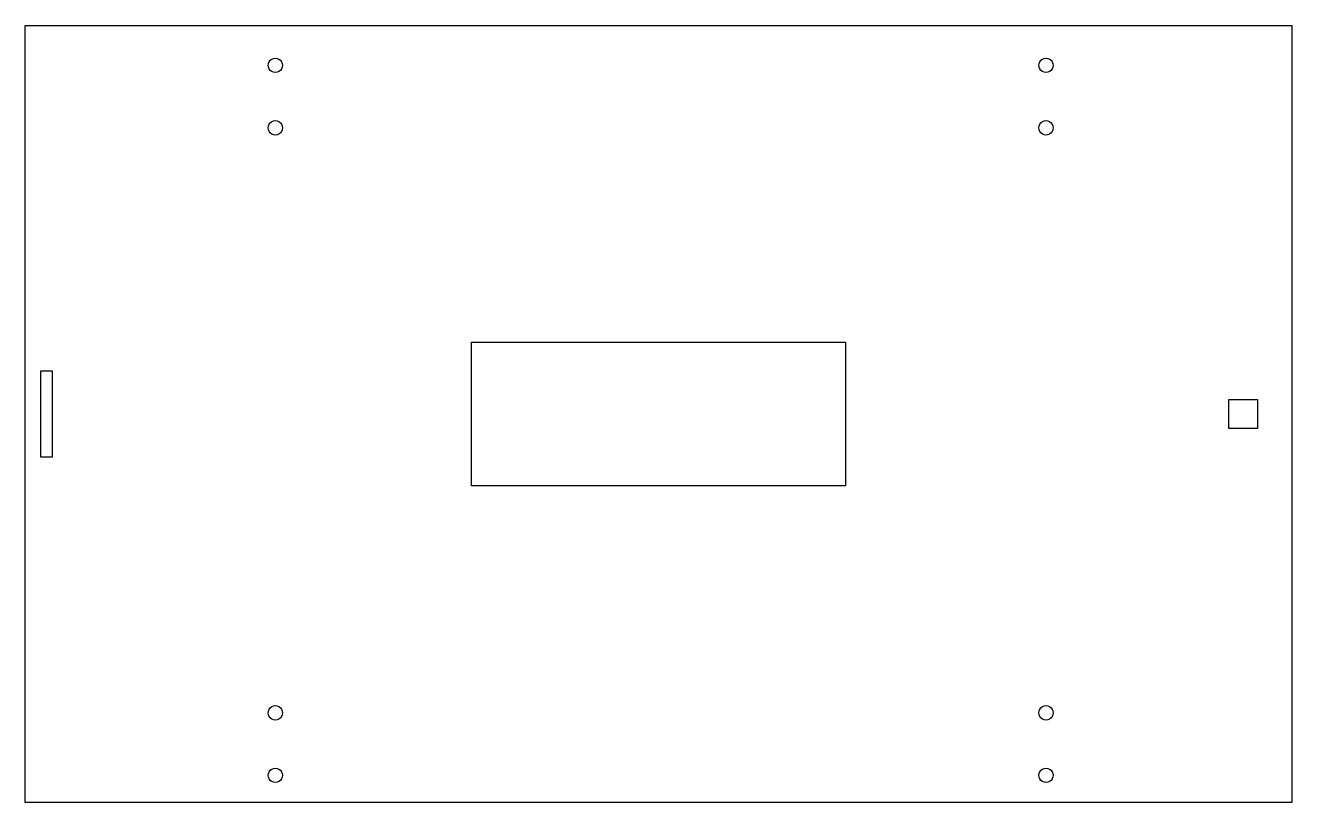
# Model space of a CAD drawing. Extents: x 0 to 440, y 0 to 270.
import ezdxf

# ---------------------------------------------------------------- set-up
doc = ezdxf.new("R2010")
doc.units = 0
doc.layers.add('Layer_1', color=7, linetype='CONTINUOUS')

msp = doc.modelspace()

# ---------------------------------------------------------------- linework, layer by layer
at = {"layer": 'Layer_1', "color": 7}
for points in [[(0, 270), (440, 270), (440, 0), (0, 0)], [(89.374995, 256.09649)], [(357.13265, 256.09649)], [(89.374995, 234.40067)], [(357.13265, 234.40067)], [(155.000003, 160.000005), (285.000003, 160.000005), (285.000003, 110.000005), (155.000003, 110.000005)], [(5.36843, 150.000005), (9.36843, 150.000005), (9.36843, 120.000005), (5.36843, 120.000005)], [(418.11643, 140.000005), (428.11643, 140.000005), (428.11643, 130.000005), (418.11643, 130.000005)], [(89.374995, 31.200528)], [(357.13262, 31.200528)], [(89.374995, 9.50469)], [(357.13262, 9.5047)]]:
    msp.add_lwpolyline(points, close=True, dxfattribs=at)
for points in [[(84.374995, 256.09649), (84.374995, 256.989654), (84.851492, 257.814972), (85.624995, 258.261554)], [(85.624995, 253.931426), (84.851492, 254.378008), (84.374995, 255.203326), (84.374995, 256.09649)], [(85.624995, 258.261554), (86.398498, 258.708136), (87.351492, 258.708136), (88.124995, 258.261554)], [(88.124995, 258.261554), (88.898498, 257.814972), (89.374995, 256.989654), (89.374995, 256.09649)], [(89.374995, 256.09649), (89.374995, 255.203326), (88.898498, 254.378008), (88.124995, 253.931426)], [(352.13265, 256.09649), (352.13265, 256.989654), (352.609147, 257.814972), (353.38265, 258.261554)], [(353.38265, 253.931426), (352.609147, 254.378008), (352.13265, 255.203326), (352.13265, 256.09649)], [(353.38265, 258.261554), (354.156153, 258.708136), (355.109147, 258.708136), (355.88265, 258.261554)], [(355.88265, 258.261554), (356.656153, 257.814972), (357.13265, 256.989654), (357.13265, 256.09649)], [(357.13265, 256.09649), (357.13265, 255.203326), (356.656153, 254.378008), (355.88265, 253.931426)], [(88.124995, 253.931426), (87.351492, 253.484845), (86.398498, 253.484845), (85.624995, 253.931426)], [(355.88265, 253.931426), (355.109147, 253.484845), (354.156153, 253.484845), (353.38265, 253.931426)], [(84.374995, 234.40067), (84.374995, 235.293834), (84.851492, 236.119152), (85.624995, 236.565734)], [(85.624995, 232.235606), (84.851492, 232.682188), (84.374995, 233.507506), (84.374995, 234.40067)], [(85.624995, 236.565734), (86.398498, 237.012316), (87.351492, 237.012316), (88.124995, 236.565734)], [(88.124995, 236.565734), (88.898498, 236.119152), (89.374995, 235.293834), (89.374995, 234.40067)], [(89.374995, 234.40067), (89.374995, 233.507506), (88.898498, 232.682188), (88.124995, 232.235606)], [(352.13265, 234.40067), (352.13265, 235.293834), (352.609147, 236.119152), (353.38265, 236.565734)], [(353.38265, 232.235606), (352.609147, 232.682188), (352.13265, 233.507506), (352.13265, 234.40067)], [(353.38265, 236.565734), (354.156153, 237.012316), (355.109147, 237.012316), (355.88265, 236.565734)], [(355.88265, 236.565734), (356.656153, 236.119152), (357.13265, 235.293834), (357.13265, 234.40067)], [(357.13265, 234.40067), (357.13265, 233.507506), (356.656153, 232.682188), (355.88265, 232.235606)], [(88.124995, 232.235606), (87.351492, 231.789025), (86.398498, 231.789025), (85.624995, 232.235606)], [(355.88265, 232.235606), (355.109147, 231.789025), (354.156153, 231.789025), (353.38265, 232.235606)], [(84.374995, 31.200528), (84.374995, 32.093692), (84.851492, 32.91901), (85.624995, 33.365592)], [(85.624995, 29.035464), (84.851492, 29.482046), (84.374995, 30.307364), (84.374995, 31.200528)], [(85.624995, 33.365592), (86.398498, 33.812173), (87.351492, 33.812173), (88.124995, 33.365592)], [(88.124995, 33.365592), (88.898498, 32.91901), (89.374995, 32.093692), (89.374995, 31.200528)], [(89.374995, 31.200528), (89.374995, 30.307364), (88.898498, 29.482046), (88.124995, 29.035464)], [(352.13262, 31.200528), (352.13262, 32.093692), (352.609117, 32.91901), (353.38262, 33.365592)], [(353.38262, 29.035464), (352.609117, 29.482046), (352.13262, 30.307364), (352.13262, 31.200528)], [(353.38262, 33.365592), (354.156123, 33.812173), (355.109117, 33.812173), (355.88262, 33.365592)], [(355.88262, 33.365592), (356.656123, 32.91901), (357.13262, 32.093692), (357.13262, 31.200528)], [(357.13262, 31.200528), (357.13262, 30.307364), (356.656123, 29.482046), (355.88262, 29.035464)], [(88.124995, 29.035464), (87.351492, 28.588883), (86.398498, 28.588883), (85.624995, 29.035464)], [(355.88262, 29.035464), (355.109117, 28.588883), (354.156123, 28.588883), (353.38262, 29.035464)], [(84.374995, 9.50469), (84.374995, 10.397854), (84.851492, 11.223172), (85.624995, 11.669754)], [(85.624995, 7.339626), (84.851492, 7.786208), (84.374995, 8.611526), (84.374995, 9.50469)], [(85.624995, 11.669754), (86.398498, 12.116335), (87.351492, 12.116335), (88.124995, 11.669754)], [(88.124995, 11.669754), (88.898498, 11.223172), (89.374995, 10.397854), (89.374995, 9.50469)], [(89.374995, 9.50469), (89.374995, 8.611526), (88.898498, 7.786208), (88.124995, 7.339626)], [(352.13262, 9.5047), (352.13262, 10.397864), (352.609117, 11.223182), (353.38262, 11.669764)], [(353.38262, 7.339636), (352.609117, 7.786218), (352.13262, 8.611536), (352.13262, 9.5047)], [(353.38262, 11.669764), (354.156123, 12.116345), (355.109117, 12.116345), (355.88262, 11.669764)], [(355.88262, 11.669764), (356.656123, 11.223182), (357.13262, 10.397864), (357.13262, 9.5047)], [(357.13262, 9.5047), (357.13262, 8.611536), (356.656123, 7.786218), (355.88262, 7.339636)], [(88.124995, 7.339626), (87.351492, 6.893045), (86.398498, 6.893045), (85.624995, 7.339626)], [(355.88262, 7.339636), (355.109117, 6.893055), (354.156123, 6.893055), (353.38262, 7.339636)]]:
    msp.add_open_spline(points, degree=3, dxfattribs=at)

doc.saveas('drawing.dxf')
